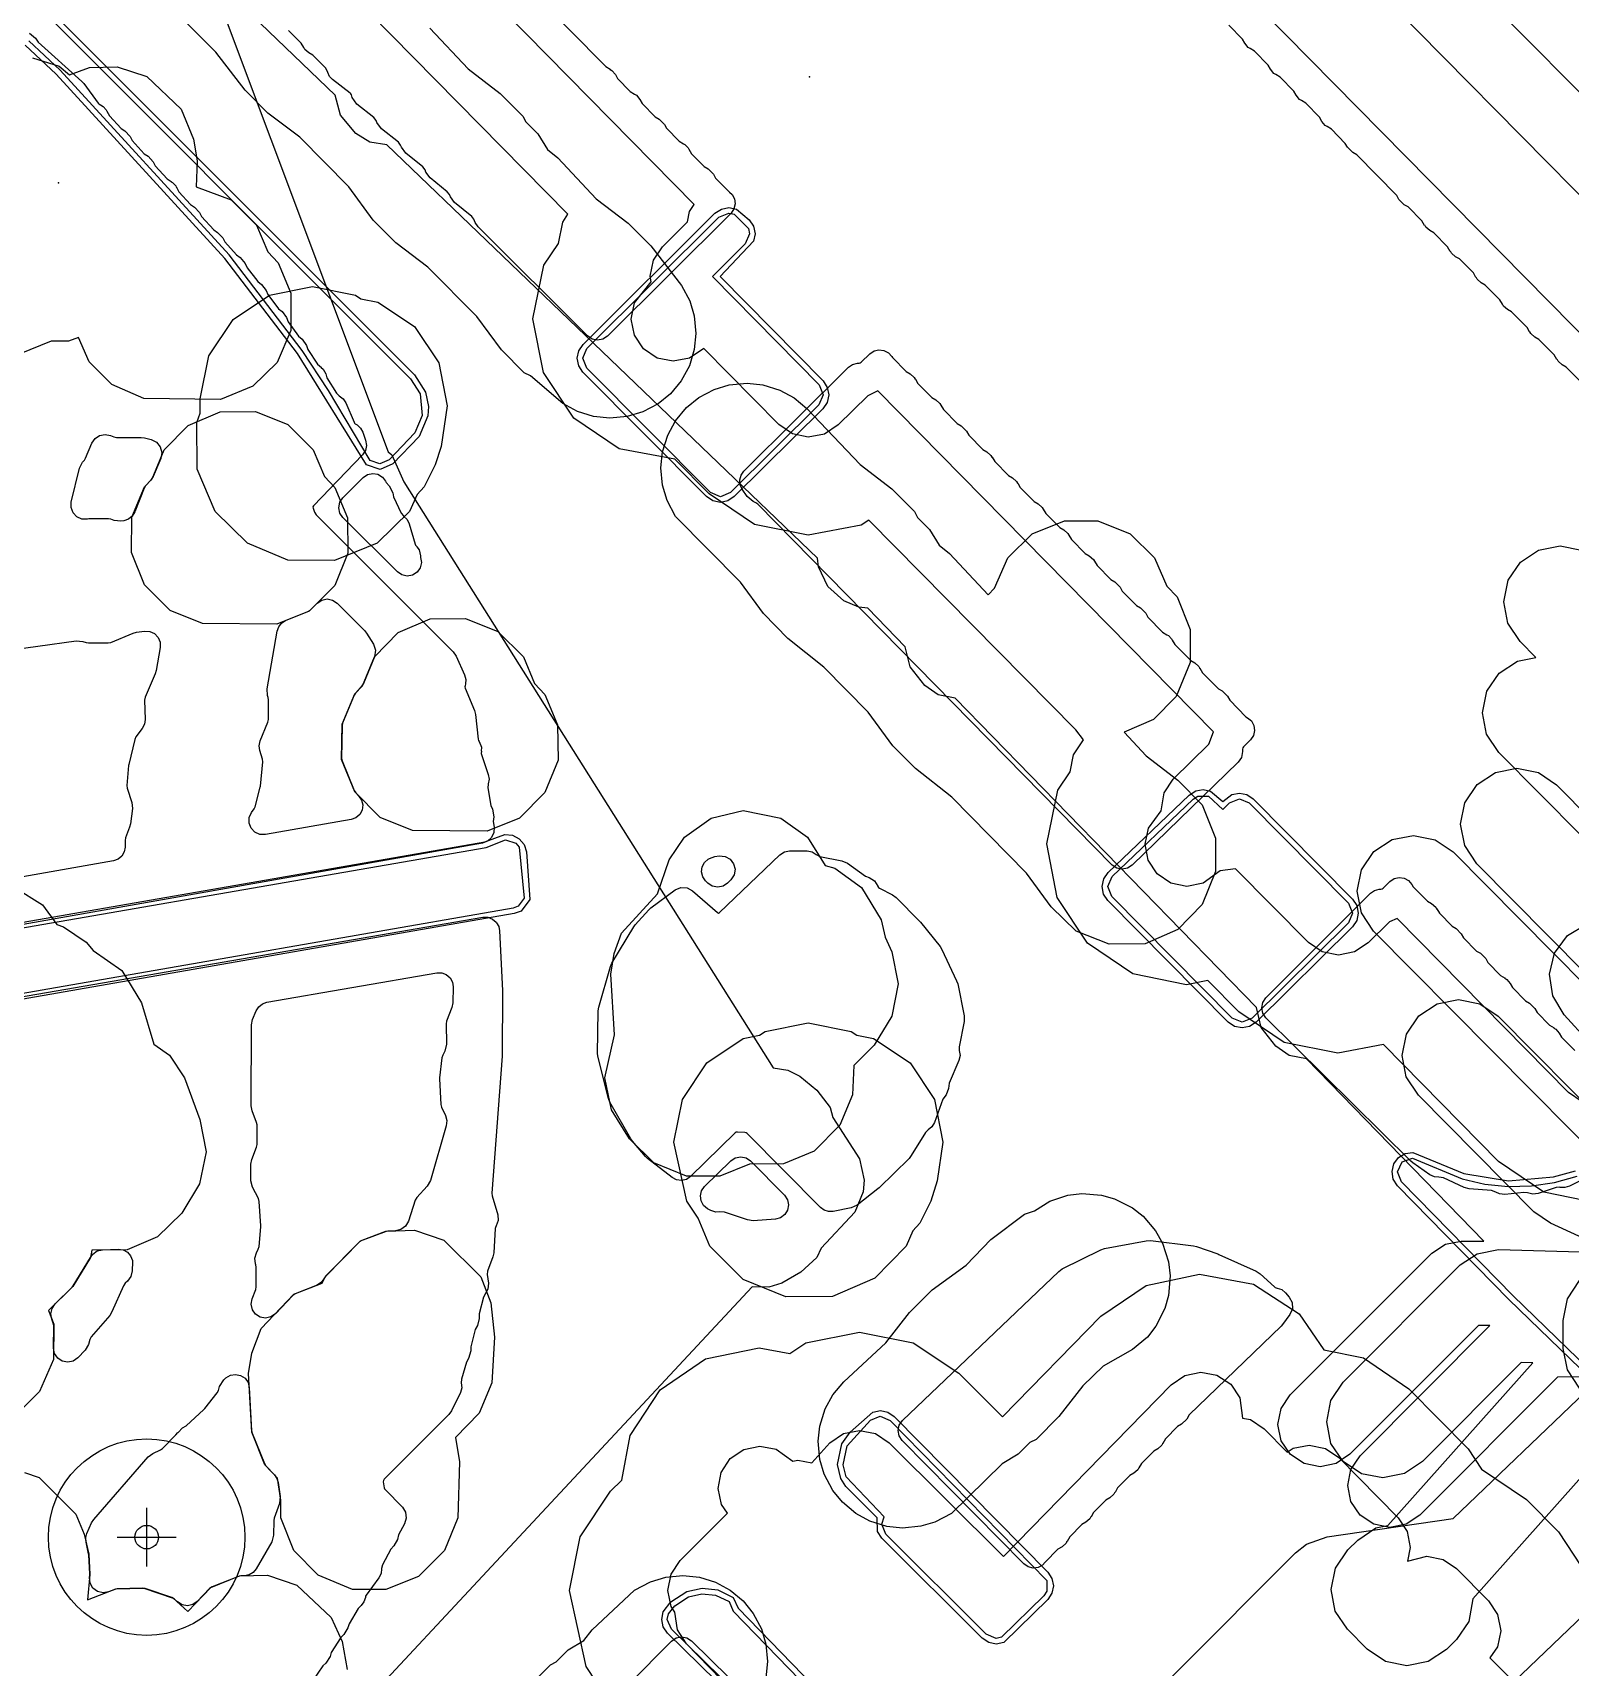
# Model space of a CAD drawing. Header units: metres. Extents: x -2677 to -840, y 169 to 1487.
# Drawn here: x -2317.4 to -2262.6, y 486 to 544.2 of the extents above; entities that cross this region are included whole.
import ezdxf

# ---------------------------------------------------------------- set-up
doc = ezdxf.new("R2010")
doc.units = ezdxf.units.M
for name, color, linetype in [('AI_GREENING_ALLOWED_ZONE', 4, 'Continuous'), ('AI_GREENING_EXCLUSIONS', 1, 'Continuous'), ('AI_GREENING_LAWN', 82, 'Continuous'), ('AI_GREENING_REJECTED', 6, 'Continuous'), ('AI_GREENING_TREES', 3, 'Continuous')]:
    doc.layers.add(name, color=color, linetype=linetype)

# ---------------------------------------------------------------- blocks, each defined once
blk = doc.blocks.new('AI_TREE')
for p, q in [((0, -0.3), (0, 0.3)), ((-0.3, 0), (0.3, 0))]:
    blk.add_line(p, q)
for radius in [1, 0.12]:
    blk.add_circle((0, 0), radius)

msp = doc.modelspace()

# ---------------------------------------------------------------- linework, layer by layer
at = {"layer": 'AI_GREENING_ALLOWED_ZONE'}
for points in [[(-2315.466, 526.913), (-2315.664, 526.916), (-2315.845, 526.995), (-2315.982, 527.139), (-2316.051, 527.324), (-2316.044, 527.522), (-2315.751, 528.731), (-2315.642, 528.941), (-2315.575, 529.018), (-2315.534, 529.086), (-2315.308, 529.624), (-2315.199, 529.786), (-2315.036, 529.894), (-2314.843, 529.931), (-2314.652, 529.891), (-2314.532, 529.84), (-2314.434, 529.82), (-2313.555, 529.823), (-2313.432, 529.807), (-2313.199, 529.749), (-2313.008, 529.654), (-2312.874, 529.487), (-2312.821, 529.281), (-2312.859, 529.071), (-2313.126, 528.434), (-2313.222, 528.285), (-2313.4, 528.095), (-2313.45, 528.016), (-2313.78, 527.169), (-2313.872, 527.019), (-2314.01, 526.911), (-2314.177, 526.856), (-2314.281, 526.841), (-2314.513, 526.863), (-2314.64, 526.907), (-2314.72, 526.921), (-2315.424, 526.921), (-2315.466, 526.913)], [(-2309.129, 515.675), (-2309.324, 515.68), (-2309.502, 515.758), (-2309.637, 515.9), (-2309.707, 516.081), (-2309.703, 516.276), (-2309.624, 516.455), (-2309.532, 516.586), (-2309.495, 516.666), (-2309.314, 517.359), (-2309.307, 517.397), (-2309.223, 518.261), (-2309.233, 518.361), (-2309.33, 518.665), (-2309.354, 518.838), (-2309.316, 519.009), (-2309.038, 519.681), (-2309.019, 519.775), (-2309.019, 520.478), (-2309.031, 520.555), (-2309.053, 520.623), (-2309.07, 520.863), (-2308.712, 522.919), (-2308.655, 523.077), (-2308.55, 523.208), (-2308.407, 523.296), (-2307.611, 523.619), (-2307.529, 523.673), (-2307.281, 523.92), (-2307.119, 524.029), (-2306.928, 524.067), (-2306.736, 524.029), (-2306.574, 523.92), (-2305.595, 522.939), (-2305.525, 522.852), (-2305.281, 522.463), (-2305.205, 522.238), (-2305.242, 522.003), (-2305.639, 521.058), (-2305.735, 520.91), (-2305.915, 520.717), (-2305.963, 520.643), (-2306.38, 519.646), (-2306.399, 519.553), (-2306.412, 518.393), (-2306.394, 518.298), (-2305.964, 517.237), (-2305.91, 517.155), (-2305.807, 517.052), (-2305.705, 516.903), (-2305.662, 516.727), (-2305.684, 516.548), (-2305.769, 516.388), (-2305.906, 516.269), (-2306.075, 516.206), (-2309.129, 515.675)], [(-2308.774, 498.599), (-2308.934, 498.486), (-2309.125, 498.444), (-2309.317, 498.477), (-2309.482, 498.582), (-2309.594, 498.743), (-2309.636, 498.934), (-2309.602, 499.126), (-2309.469, 499.464), (-2309.452, 499.554), (-2309.452, 500.258), (-2309.466, 500.338), (-2309.478, 500.374), (-2309.504, 500.573), (-2309.448, 500.767), (-2309.381, 500.896), (-2309.354, 500.989), (-2309.292, 501.697), (-2309.292, 501.736), (-2309.352, 502.602), (-2309.379, 502.699), (-2309.589, 503.105), (-2309.645, 503.337), (-2309.642, 503.924), (-2309.609, 504.099), (-2309.442, 504.537), (-2309.426, 504.625), (-2309.426, 505.326), (-2309.442, 505.414), (-2309.599, 505.827), (-2309.632, 506.005), (-2309.624, 508.894), (-2309.586, 509.085), (-2309.456, 509.396), (-2309.367, 509.537), (-2309.237, 509.641), (-2309.08, 509.696), (-2303.023, 510.75), (-2302.847, 510.75), (-2302.683, 510.688), (-2302.55, 510.573), (-2302.464, 510.419), (-2302.438, 510.245), (-2302.452, 509.681), (-2302.485, 509.515), (-2302.675, 509.02), (-2302.692, 508.924), (-2302.672, 508.208), (-2302.734, 507.953), (-2302.813, 507.81), (-2302.842, 507.718), (-2302.921, 507.01), (-2302.923, 506.972), (-2302.884, 506.055), (-2302.859, 505.957), (-2302.713, 505.657), (-2302.665, 505.481), (-2302.683, 505.299), (-2303.248, 503.345), (-2303.365, 503.141), (-2303.738, 502.745), (-2303.794, 502.651), (-2304.035, 501.9), (-2304.135, 501.722), (-2304.299, 501.599), (-2304.497, 501.552), (-2304.768, 501.545), (-2304.849, 501.529), (-2305.69, 501.213), (-2305.779, 501.155), (-2306.971, 499.945), (-2307.019, 499.876), (-2307.02, 499.874), (-2307.13, 499.721), (-2307.289, 499.62), (-2308.064, 499.313), (-2308.152, 499.253), (-2308.774, 498.599)], [(-2315.814, 497.024), (-2315.977, 496.911), (-2316.17, 496.869), (-2316.364, 496.906), (-2316.529, 497.016), (-2316.639, 497.18), (-2316.676, 497.375), (-2316.667, 498.175), (-2316.684, 498.267), (-2316.738, 498.408), (-2316.772, 498.598), (-2316.731, 498.787), (-2316.621, 498.946), (-2316.012, 499.543), (-2315.973, 499.591), (-2315.36, 500.6), (-2315.358, 500.599), (-2315.28, 500.722), (-2315.123, 500.834), (-2314.936, 500.878), (-2314.376, 500.899), (-2314.201, 500.875), (-2314.046, 500.791), (-2313.93, 500.659), (-2313.866, 500.495), (-2313.863, 500.319), (-2313.873, 500.258), (-2313.873, 500.131), (-2313.917, 499.926), (-2314.041, 499.757), (-2314.125, 499.683), (-2314.187, 499.597), (-2314.596, 498.662), (-2314.676, 498.536), (-2315.332, 497.774), (-2315.382, 497.681), (-2315.433, 497.506), (-2315.551, 497.299), (-2315.814, 497.024)], [(-2312.241, 494.367), (-2312.088, 494.528), (-2311.957, 494.606), (-2311.317, 495.191), (-2311.29, 495.22), (-2310.846, 495.776), (-2310.802, 495.862), (-2310.76, 496.008), (-2310.611, 496.244), (-2310.535, 496.312), (-2310.375, 496.407), (-2310.192, 496.438), (-2310.011, 496.4), (-2309.855, 496.298), (-2309.748, 496.146), (-2309.704, 495.966), (-2309.618, 494.42), (-2309.601, 494.341), (-2309.164, 493.258), (-2309.113, 493.18), (-2308.806, 492.858), (-2308.719, 492.732), (-2308.674, 492.587), (-2308.598, 492.081), (-2308.624, 491.833), (-2308.817, 491.312), (-2308.832, 491.229), (-2308.839, 490.712), (-2308.905, 490.471), (-2309.452, 489.512), (-2309.561, 489.381), (-2309.706, 489.293), (-2309.873, 489.26), (-2310.004, 489.256), (-2310.089, 489.239), (-2311.027, 488.868), (-2311.115, 488.808), (-2311.554, 488.346), (-2311.713, 488.234), (-2311.903, 488.191), (-2312.095, 488.224), (-2312.26, 488.327), (-2312.37, 488.431), (-2312.461, 488.486), (-2313.418, 488.807), (-2313.503, 488.82), (-2314.41, 488.795), (-2314.494, 488.778), (-2314.715, 488.692), (-2314.913, 488.658), (-2315.109, 488.705), (-2315.271, 488.825), (-2315.372, 489), (-2315.395, 489.2), (-2315.387, 489.293), (-2315.387, 489.328), (-2315.424, 490.007), (-2315.429, 490.046), (-2315.519, 490.462), (-2315.528, 490.62), (-2315.487, 490.772), (-2315.321, 491.145), (-2315.241, 491.269), (-2313.303, 493.497), (-2313.138, 493.622), (-2312.868, 493.748), (-2312.797, 493.797), (-2312.315, 494.28), (-2312.248, 494.372), (-2312.241, 494.367)]]:
    msp.add_lwpolyline(points, close=True, dxfattribs=at)
msp.add_lwpolyline([(-2318.611, 522.194), (-2315.869, 522.579), (-2315.637, 522.557), (-2315.51, 522.513), (-2315.429, 522.5), (-2314.728, 522.5), (-2314.633, 522.519), (-2313.844, 522.847), (-2313.722, 522.881), (-2313.435, 522.921), (-2313.248, 522.912), (-2313.078, 522.834), (-2312.948, 522.7), (-2312.876, 522.527), (-2312.873, 522.34), (-2313.017, 521.514), (-2313.052, 521.398), (-2313.417, 520.57), (-2313.438, 520.461), (-2313.413, 519.773), (-2313.436, 519.605), (-2313.514, 519.453), (-2313.739, 519.155), (-2313.782, 519.064), (-2313.998, 518.172), (-2314.004, 518.134), (-2314.063, 517.425), (-2314.052, 517.329), (-2313.888, 516.816), (-2313.868, 516.601), (-2313.938, 516.05), (-2313.966, 515.938), (-2314.111, 515.551), (-2314.127, 515.464), (-2314.127, 515.226), (-2314.157, 515.055), (-2314.244, 514.904), (-2314.377, 514.793), (-2314.541, 514.734), (-2318.178, 514.101)], dxfattribs=at)
at = {"layer": 'AI_GREENING_EXCLUSIONS'}
for points in [[(-2317.33, 562.841), (-2304.751, 529.313), (-2304.622, 529.202), (-2304.196, 528.246), (-2291.04, 507.361), (-2290.52, 507.279), (-2290.085, 507.062), (-2289.488, 506.565), (-2289.01, 505.948), (-2288.915, 505.596), (-2287.961, 504.119), (-2287.795, 503.357), (-2287.832, 502.938), (-2288.128, 502.216), (-2289.323, 500.93), (-2289.478, 500.601), (-2290.055, 500.076), (-2290.732, 499.688), (-2291.196, 499.55), (-2291.784, 499.562), (-2315.076, 474.572)], [(-2317.33, 562.841), (-2304.751, 529.313), (-2304.622, 529.202), (-2304.196, 528.246), (-2291.04, 507.361), (-2290.52, 507.279), (-2290.085, 507.062), (-2289.488, 506.565), (-2289.01, 505.948), (-2288.915, 505.596), (-2287.961, 504.119), (-2287.795, 503.357), (-2287.832, 502.938), (-2288.128, 502.216), (-2289.323, 500.93), (-2289.478, 500.601), (-2290.055, 500.076), (-2290.732, 499.688), (-2291.196, 499.55), (-2291.784, 499.562), (-2315.076, 474.572)], [(-2262.087, 496.351), (-2263.095, 496.344), (-2268.005, 491.422), (-2268.492, 491.096), (-2269.065, 490.981), (-2269.64, 491.095), (-2270.127, 491.419), (-2270.452, 491.905), (-2270.567, 492.479), (-2270.454, 493.053), (-2270.129, 493.541), (-2265.5, 498.182), (-2265.906, 498.185), (-2270.491, 493.589), (-2270.977, 493.263), (-2271.551, 493.148), (-2272.125, 493.261), (-2272.612, 493.586), (-2272.938, 494.072), (-2273.053, 494.646), (-2272.939, 495.22), (-2272.615, 495.707), (-2267.576, 500.759), (-2267.087, 501.08), (-2266.525, 501.19), (-2265.719, 501.184), (-2272.042, 507.682), (-2272.649, 507.798), (-2273.131, 508.129), (-2273.654, 508.795), (-2273.821, 509.51), (-2284.551, 520.536), (-2285.157, 520.651), (-2285.64, 520.983), (-2286.163, 521.649), (-2286.33, 522.364), (-2287.667, 523.738), (-2287.982, 523.777), (-2288.524, 524.003), (-2289.088, 524.516), (-2289.422, 525.216), (-2289.461, 525.52), (-2304.8, 540.248), (-2305.41, 540.343), (-2305.903, 540.658), (-2306.449, 541.306), (-2306.64, 542.015), (-2321.171, 555.967)], [(-2262.216, 506.153), (-2262.7, 506.482), (-2268.803, 512.682), (-2269.077, 512.566), (-2269.839, 511.812), (-2270.327, 511.489), (-2270.901, 511.378), (-2271.475, 511.495), (-2271.96, 511.822), (-2274.566, 514.454), (-2275.109, 514.38), (-2275.721, 513.935), (-2276.295, 513.824), (-2276.869, 513.941), (-2277.354, 514.268), (-2277.677, 514.757), (-2277.788, 515.331), (-2277.671, 515.905), (-2277.215, 516.517), (-2277.111, 517.156), (-2276.783, 517.641), (-2275.512, 518.899), (-2275.35, 519.333), (-2287.31, 531.483), (-2287.669, 531.311), (-2288.722, 530.267), (-2289.211, 529.945), (-2289.786, 529.836), (-2290.353, 529.952), (-2290.839, 530.28), (-2293.514, 532.998), (-2294.025, 532.65), (-2294.6, 532.537), (-2295.173, 532.653), (-2295.659, 532.979), (-2295.983, 533.467), (-2296.096, 534.041), (-2295.98, 534.615), (-2295.388, 535.366), (-2295.426, 535.568), (-2295.307, 536.141), (-2294.982, 536.621), (-2294.093, 537.503), (-2294.016, 537.879), (-2293.85, 538.126), (-2305.803, 550.27)], [(-2318.645, 546.619), (-2303.957, 531.915), (-2303.616, 531.382), (-2303.541, 530.608), (-2303.801, 529.982), (-2304.724, 529.03), (-2305.054, 528.884), (-2305.397, 528.999), (-2306.882, 531.5), (-2307.824, 532.923), (-2310.417, 536.332), (-2316.446, 542.909), (-2317.556, 543.958)], [(-2318.503, 546.76), (-2303.816, 532.056), (-2303.425, 531.44), (-2303.322, 530.922), (-2303.342, 530.589), (-2303.646, 529.855), (-2304.583, 528.888), (-2305.045, 528.684), (-2305.524, 528.845), (-2307.988, 532.809), (-2310.57, 536.202), (-2316.588, 542.768), (-2317.686, 543.805)], [(-2269.918, 546.194), (-2261.621, 537.772)], [(-2303.274, 544.408), (-2301.91, 542.953), (-2300.768, 542.084), (-2299.958, 541.274), (-2299.85, 541.065), (-2299.425, 540.64), (-2299.082, 540.085), (-2298.709, 539.782), (-2297.345, 538.326), (-2296.203, 537.458), (-2295.392, 536.647), (-2294.303, 535.24), (-2294.011, 534.688), (-2293.85, 534.157), (-2293.788, 533.529), (-2293.847, 532.954), (-2294.025, 532.37), (-2294.312, 531.842), (-2294.693, 531.383), (-2295.135, 531.023), (-2295.684, 530.732), (-2296.234, 530.567), (-2296.852, 530.508), (-2297.437, 530.57), (-2298.009, 530.748), (-2298.533, 531.032), (-2299.685, 532.014), (-2299.91, 532.129), (-2300.721, 532.94), (-2301.597, 534.129), (-2303.34, 535.894), (-2304.476, 536.756), (-2305.286, 537.566), (-2306.162, 538.756), (-2307.906, 540.521), (-2309.041, 541.383), (-2309.851, 542.193), (-2310.891, 543.546), (-2313.039, 545.723)], [(-2261.67, 502.534), (-2263.581, 502.93), (-2265.194, 504.027), (-2269.294, 508.193), (-2270.919, 507.878), (-2272.83, 508.268), (-2274.447, 509.36), (-2275.548, 510.472), (-2276.313, 510.324), (-2278.224, 510.714), (-2279.841, 511.806), (-2280.917, 513.433), (-2281.288, 515.348), (-2280.898, 517.26), (-2280.461, 517.907), (-2280.338, 518.511), (-2279.978, 519.045), (-2280.259, 519.401), (-2287.628, 526.875), (-2287.898, 526.701), (-2289.795, 526.336), (-2291.706, 526.725), (-2293.324, 527.815), (-2294.54, 529.051), (-2296.521, 529.423), (-2298.14, 530.511), (-2299.22, 532.136), (-2299.596, 534.05), (-2299.21, 535.963), (-2298.69, 536.737), (-2298.537, 537.489), (-2298.352, 537.782), (-2306.203, 545.757)], [(-2273.622, 545.019), (-2261.704, 532.944)], [(-2317.43, 543.349), (-2316.481, 543.048), (-2316.108, 542.739), (-2315.4, 543.005), (-2314.406, 543.032), (-2313.356, 542.68), (-2312.132, 541.521), (-2311.686, 540.446), (-2311.564, 539.676), (-2311.592, 538.759), (-2310.347, 538.292), (-2309.441, 537.386), (-2309.044, 536.436), (-2308.674, 536.048), (-2308.221, 534.964), (-2308.221, 533.637), (-2308.713, 532.496), (-2309.58, 531.647), (-2310.734, 531.18), (-2313.459, 531.216), (-2314.6, 531.708), (-2315.41, 532.518), (-2315.788, 533.386), (-2316.145, 533.255), (-2316.757, 533.255), (-2317.902, 532.794)], [(-2259.344, 512.702), (-2265.188, 518.596), (-2265.619, 519.247), (-2265.768, 520.013), (-2265.612, 520.778), (-2265.176, 521.425), (-2264.525, 521.855), (-2263.868, 521.983), (-2264.43, 522.55), (-2264.861, 523.201), (-2265.01, 523.967), (-2264.855, 524.732), (-2264.418, 525.379), (-2263.768, 525.81), (-2263.002, 525.958), (-2262.237, 525.803)], [(-2260.858, 509.472), (-2265.97, 514.628), (-2266.401, 515.278), (-2266.55, 516.044), (-2266.394, 516.809), (-2265.958, 517.456), (-2265.307, 517.887), (-2264.541, 518.036), (-2263.777, 517.88), (-2263.13, 517.444), (-2258.152, 512.424)], [(-2323.619, 511.334), (-2301.263, 515.216), (-2300.58, 515.48), (-2300.212, 515.37), (-2300.088, 515.219), (-2299.904, 513.408), (-2300.125, 513.117), (-2300.3, 513.052), (-2322.682, 509.156)], [(-2323.502, 511.555), (-2301.308, 515.411), (-2300.601, 515.679), (-2300.328, 515.654), (-2300.086, 515.525), (-2299.912, 515.314), (-2299.832, 515.052), (-2299.712, 513.354), (-2300.021, 512.946), (-2300.265, 512.855), (-2322.406, 509.001)], [(-2261.214, 503.725), (-2269.652, 512.236), (-2270.083, 512.887), (-2270.231, 513.653), (-2270.076, 514.417), (-2269.64, 515.064), (-2268.989, 515.495), (-2268.223, 515.644), (-2267.458, 515.488), (-2266.811, 515.052), (-2258.529, 506.699)], [(-2318.06, 513.783), (-2317.065, 513.166), (-2316.563, 512.466), (-2316.318, 512.379), (-2315.51, 511.84), (-2315.268, 511.536), (-2314.243, 510.833), (-2313.545, 509.675), (-2313.102, 508.208), (-2312.544, 507.808), (-2312.005, 507), (-2311.469, 505.518), (-2311.242, 504.37), (-2311.472, 503.222), (-2312.102, 502.186), (-2312.975, 501.333), (-2314.059, 500.88), (-2315.307, 500.864), (-2315.36, 500.6), (-2315.989, 499.564), (-2316.857, 498.715), (-2316.666, 498.223), (-2316.68, 496.965), (-2317.172, 495.825), (-2317.983, 495.014)], [(-2261.991, 508.304), (-2262.861, 509.255), (-2263.265, 509.922), (-2263.383, 510.693), (-2263.197, 511.451), (-2262.735, 512.08), (-2262.067, 512.484)], [(-2260.586, 494.639), (-2266.107, 488.434), (-2266.256, 487.632), (-2266.692, 486.985), (-2267.047, 486.633), (-2267.697, 486.202), (-2268.463, 486.053), (-2269.228, 486.209), (-2269.875, 486.645), (-2270.579, 487.355), (-2271.01, 488.005), (-2271.159, 488.771), (-2271.159, 488.771), (-2271.003, 489.536), (-2270.567, 490.183), (-2270.212, 490.535), (-2269.562, 490.966), (-2269.134, 491.049), (-2263.973, 496.849), (-2264.385, 496.861), (-2267.902, 493.336), (-2268.55, 492.901), (-2269.315, 492.748), (-2270.081, 492.899), (-2270.73, 493.332), (-2271.165, 493.98), (-2271.318, 494.746), (-2271.167, 495.511), (-2270.734, 496.16), (-2266.561, 500.343), (-2265.957, 500.733), (-2265.192, 500.887), (-2261.035, 500.763), (-2263.348, 501.823), (-2263.934, 502.233), (-2268.05, 506.384), (-2268.481, 507.035), (-2268.629, 507.801), (-2268.474, 508.565), (-2268.038, 509.212), (-2267.387, 509.643), (-2266.621, 509.792), (-2265.856, 509.637), (-2265.209, 509.2), (-2261.35, 505.307)], [(-2258.646, 493.12), (-2264.823, 499.102), (-2268.792, 503.155), (-2268.944, 503.39), (-2268.991, 503.666), (-2268.927, 503.938), (-2268.761, 504.164), (-2268.521, 504.306), (-2268.243, 504.343), (-2266.435, 503.597), (-2264.845, 503.338), (-2263.24, 503.475), (-2262.456, 503.693)], [(-2258.507, 493.264), (-2264.68, 499.242), (-2268.649, 503.295), (-2268.792, 503.66), (-2268.627, 504.015), (-2268.257, 504.143), (-2266.491, 503.404), (-2265.678, 503.22), (-2264.852, 503.138), (-2264.023, 503.157), (-2263.199, 503.279), (-2262.39, 503.504)], [(-2296.617, 484.387), (-2297.695, 486.034), (-2298.291, 488.738), (-2297.912, 490.652), (-2296.829, 492.276), (-2296.435, 492.671), (-2296.132, 494.258), (-2295.062, 495.89), (-2293.449, 496.987), (-2291.539, 497.383), (-2290.448, 497.176), (-2289.878, 497.558), (-2287.965, 497.941), (-2286.051, 497.562), (-2284.428, 496.481), (-2282.864, 494.921), (-2279.363, 498.506), (-2277.754, 499.609), (-2275.845, 500.013), (-2273.928, 499.655), (-2272.293, 498.59), (-2271.417, 497.313), (-2270.004, 497.023), (-2268.389, 495.928), (-2266.279, 493.79), (-2265.802, 493.065), (-2264.196, 491.977), (-2263.06, 490.825), (-2261.987, 489.196)], [(-2249.679, 499.813), (-2265.757, 484.422)], [(-2262.308, 495.949), (-2262.742, 496.598), (-2262.894, 497.363), (-2262.894, 498.363), (-2262.742, 499.128), (-2262.308, 499.777)], [(-2290.017, 482.61), (-2294.123, 486.842), (-2294.446, 487.336), (-2294.543, 487.967), (-2294.677, 488.167), (-2294.791, 488.741), (-2294.678, 489.315), (-2294.353, 489.802), (-2292.668, 491.489), (-2292.878, 491.798), (-2292.997, 492.371), (-2292.888, 492.946), (-2292.567, 493.435), (-2292.083, 493.765), (-2291.51, 493.884), (-2290.935, 493.774), (-2290.337, 493.346), (-2290.158, 493.382), (-2289.665, 493.285), (-2289.021, 494), (-2288.535, 494.326), (-2287.961, 494.441), (-2287.387, 494.327), (-2286.9, 494.003), (-2282.831, 489.944), (-2276.859, 496.061), (-2276.376, 496.392), (-2275.804, 496.513), (-2275.228, 496.406), (-2274.738, 496.086), (-2274.407, 495.603), (-2274.314, 494.881), (-2274.036, 494.825), (-2273.549, 494.495), (-2272.728, 493.664), (-2272.513, 493.806), (-2271.938, 493.916), (-2271.365, 493.798), (-2270.881, 493.47), (-2268.77, 491.331), (-2268.448, 490.842), (-2268.338, 490.268), (-2268.439, 489.776), (-2267.745, 489.965), (-2267.172, 489.847), (-2266.688, 489.518), (-2265.551, 488.367), (-2265.23, 487.878), (-2265.119, 487.303), (-2265.237, 486.73), (-2265.501, 486.341), (-2264.614, 485.441)], [(-2280.889, 481.595), (-2272.425, 490.08), (-2272.032, 490.386), (-2271.297, 490.646), (-2266.811, 491.298), (-2262.1, 495.81)], [(-2317.711, 492.945), (-2317.19, 492.761), (-2315.88, 491.456), (-2315.58, 490.746), (-2315.425, 490.027), (-2315.386, 489.31), (-2315.463, 488.399), (-2314.454, 488.794), (-2313.46, 488.821), (-2312.41, 488.469), (-2311.898, 487.984), (-2311.078, 488.848), (-2310.048, 489.255), (-2309.054, 489.282), (-2308.004, 488.93), (-2306.78, 487.771), (-2306.394, 486.915), (-2306.212, 485.926)], [(-2299.786, 485.273), (-2298.976, 486.084), (-2298.767, 486.192), (-2298.342, 486.617), (-2297.786, 486.96), (-2297.483, 487.333), (-2295.98, 488.744), (-2295.414, 489.046), (-2294.868, 489.209), (-2294.255, 489.268), (-2293.665, 489.206), (-2293.096, 489.03), (-2292.569, 488.744), (-2292.109, 488.363), (-2291.75, 487.921), (-2291.458, 487.371), (-2291.294, 486.822), (-2291.235, 486.203), (-2291.297, 485.619)]]:
    msp.add_lwpolyline(points, dxfattribs=at)
for points in [[(-2292.422, 527.714), (-2292.65, 527.563), (-2292.918, 527.511), (-2293.185, 527.565), (-2293.412, 527.717), (-2297.815, 532.15), (-2297.966, 532.378), (-2298.019, 532.646), (-2297.964, 532.914), (-2297.812, 533.14), (-2293.111, 537.81), (-2292.884, 537.961), (-2292.616, 538.013), (-2292.349, 537.96), (-2291.89, 537.575), (-2291.738, 537.348), (-2291.685, 537.08), (-2291.738, 536.812), (-2292.922, 535.553), (-2289.261, 531.836), (-2289.112, 531.608), (-2289.06, 531.341), (-2289.115, 531.074), (-2289.267, 530.848), (-2292.422, 527.714)], [(-2293.27, 527.858), (-2297.673, 532.291), (-2297.819, 532.645), (-2297.671, 532.998), (-2292.97, 537.668), (-2292.617, 537.813), (-2292.426, 537.775), (-2291.923, 537.272), (-2291.885, 537.08), (-2292.031, 536.727), (-2293.204, 535.554), (-2289.404, 531.695), (-2289.26, 531.342), (-2289.408, 530.99), (-2292.563, 527.856), (-2292.917, 527.711), (-2293.27, 527.858)], [(-2305.12, 534.642), (-2303.822, 533.775), (-2302.955, 532.478), (-2302.651, 530.947), (-2302.872, 529.506), (-2303.084, 528.851), (-2303.476, 528.061), (-2303.725, 527.794), (-2303.998, 527.181), (-2305.142, 526.058), (-2306.664, 525.438), (-2308.325, 525.454), (-2309.77, 526.058), (-2310.914, 527.181), (-2311.561, 528.689), (-2311.576, 530.35), (-2311.453, 530.687), (-2311.453, 531.2), (-2311.148, 532.731), (-2310.281, 534.028), (-2308.983, 534.895), (-2307.453, 535.2), (-2305.922, 534.895), (-2305.723, 534.762), (-2305.12, 534.642)], [(-2294.127, 530.886), (-2293.688, 531.242), (-2293.135, 531.536), (-2292.605, 531.695), (-2291.968, 531.757), (-2291.402, 531.698), (-2290.802, 531.513), (-2290.291, 531.233), (-2289.834, 530.854), (-2287.943, 528.857), (-2286.813, 527.993), (-2286.003, 527.183), (-2285.893, 526.97), (-2285.471, 526.548), (-2285.127, 525.989), (-2284.753, 525.682), (-2283.382, 524.217), (-2283.148, 524.451), (-2282.68, 525.534), (-2281.813, 526.383), (-2280.659, 526.85), (-2279.472, 526.85), (-2278.319, 526.383), (-2277.451, 525.534), (-2277.015, 524.527), (-2276.645, 524.138), (-2276.178, 522.985), (-2276.178, 521.798), (-2276.684, 520.587), (-2277.494, 519.777), (-2278.534, 519.327), (-2277.748, 518.481), (-2276.619, 517.617), (-2275.755, 516.727), (-2275.282, 515.546), (-2275.282, 514.359), (-2275.755, 513.178), (-2276.619, 512.288), (-2277.782, 511.782), (-2279.066, 511.762), (-2280.247, 512.235), (-2281.137, 513.099), (-2282.012, 514.293), (-2284.673, 517.001), (-2285.966, 518.028), (-2286.776, 518.839), (-2287.652, 520.033), (-2289.228, 521.638), (-2290.521, 522.665), (-2291.385, 523.555), (-2292.207, 524.67), (-2294.512, 527.012), (-2294.814, 527.58), (-2294.977, 528.124), (-2295.035, 528.74), (-2294.977, 529.311), (-2294.794, 529.905), (-2294.52, 530.41), (-2294.127, 530.886)], [(-2308.331, 530.282), (-2307.425, 529.376), (-2307.028, 528.426), (-2306.658, 528.038), (-2306.205, 526.955), (-2306.191, 525.697), (-2306.658, 524.544), (-2307.564, 523.638), (-2308.718, 523.17), (-2311.373, 523.192), (-2312.527, 523.66), (-2313.433, 524.566), (-2313.9, 525.719), (-2313.886, 526.977), (-2313.433, 528.06), (-2313.161, 528.351), (-2312.732, 529.376), (-2311.883, 530.244), (-2310.742, 530.735), (-2309.485, 530.75), (-2308.331, 530.282)], [(-2301.997, 523.374), (-2300.844, 522.907), (-2299.938, 522), (-2299.541, 521.051), (-2299.171, 520.662), (-2298.718, 519.579), (-2298.703, 518.322), (-2299.171, 517.168), (-2300.077, 516.262), (-2301.23, 515.795), (-2303.886, 515.817), (-2305.039, 516.284), (-2305.945, 517.19), (-2306.413, 518.344), (-2306.399, 519.601), (-2305.945, 520.684), (-2305.673, 520.975), (-2305.244, 522), (-2304.396, 522.868), (-2303.255, 523.36), (-2301.997, 523.374)], [(-2270.249, 512.607), (-2270.402, 512.38), (-2273.834, 508.985), (-2274.062, 508.835), (-2274.33, 508.783), (-2274.597, 508.838), (-2274.823, 508.991), (-2279.112, 513.32), (-2279.264, 513.55), (-2279.315, 513.822), (-2279.257, 514.092), (-2279.099, 514.318), (-2276.212, 517.081), (-2275.984, 517.226), (-2275.719, 517.275), (-2275.454, 517.219), (-2275.019, 516.854), (-2274.697, 517.099), (-2274.429, 517.151), (-2274.161, 517.096), (-2273.935, 516.943), (-2270.397, 513.37), (-2270.246, 513.143), (-2270.194, 512.874), (-2270.249, 512.607)], [(-2274.681, 509.131), (-2278.97, 513.461), (-2279.115, 513.819), (-2278.961, 514.174), (-2276.074, 516.936), (-2275.911, 517.04), (-2275.532, 517.035), (-2275.021, 516.571), (-2274.784, 516.806), (-2274.43, 516.951), (-2274.077, 516.802), (-2270.539, 513.23), (-2270.394, 512.875), (-2270.542, 512.522), (-2273.974, 509.128), (-2274.329, 508.983), (-2274.681, 509.131)], [(-2290.768, 516.258), (-2289.817, 515.576), (-2289.19, 514.576), (-2288.839, 514.471), (-2287.888, 513.789), (-2287.19, 512.631), (-2287.044, 512.011), (-2286.813, 511.499), (-2286.586, 510.351), (-2286.816, 509.203), (-2287.445, 508.168), (-2288.168, 507.445), (-2288.207, 506.401), (-2288.66, 505.318), (-2289.582, 504.396), (-2290.666, 503.942), (-2291.887, 503.926), (-2292.936, 503.504), (-2294.123, 503.504), (-2295.285, 503.973), (-2296.159, 504.826), (-2296.8, 505.861), (-2297.03, 507.009), (-2296.693, 508.533), (-2296.825, 510.704), (-2296.708, 511.431), (-2296.447, 512.155), (-2295.158, 513.557), (-2294.74, 514.768), (-2294.201, 515.576), (-2293.25, 516.258), (-2292.11, 516.525), (-2290.768, 516.258)], [(-2288.26, 508.656), (-2288.061, 508.523), (-2287.458, 508.403), (-2286.16, 507.536), (-2285.293, 506.238), (-2284.988, 504.707), (-2285.196, 503.337), (-2285.422, 502.611), (-2285.814, 501.822), (-2286.066, 501.551), (-2286.294, 501.007), (-2287.417, 499.863), (-2288.925, 499.216), (-2290.586, 499.2), (-2292.108, 499.82), (-2293.295, 501.007), (-2293.714, 502.009), (-2294.117, 502.611), (-2294.578, 504.707), (-2294.274, 506.238), (-2293.407, 507.536), (-2292.109, 508.403), (-2291.526, 508.519), (-2291.321, 508.656), (-2289.79, 508.96), (-2288.26, 508.656)], [(-2289.181, 495.208), (-2288.907, 495.707), (-2288.515, 496.171), (-2287.025, 497.556), (-2286.184, 498.64), (-2285.373, 499.451), (-2284.164, 500.325), (-2283.289, 501.239), (-2282.086, 502.142), (-2281.731, 502.263), (-2281.178, 502.611), (-2280.538, 502.822), (-2280.039, 502.881), (-2279.335, 502.825), (-2278.872, 502.694), (-2278.236, 502.368), (-2277.86, 502.07), (-2277.413, 501.55), (-2277.165, 501.109), (-2276.951, 500.453), (-2276.891, 499.95), (-2276.948, 499.25), (-2277.081, 498.782), (-2277.405, 498.151), (-2277.707, 497.769), (-2278.236, 497.32), (-2279.286, 496.728), (-2280.007, 496.024), (-2280.855, 494.933), (-2281.666, 494.122), (-2281.892, 494.007), (-2282.305, 493.594), (-2282.876, 493.247), (-2284.686, 491.486), (-2285.276, 491.175), (-2285.782, 491.024), (-2286.436, 490.962), (-2286.985, 491.021), (-2287.593, 491.21), (-2288.096, 491.486), (-2288.574, 491.886), (-2288.907, 492.296), (-2289.217, 492.883), (-2289.372, 493.408), (-2289.43, 494.053), (-2289.372, 494.595), (-2289.181, 495.208)], [(-2307.001, 499.915), (-2305.741, 501.194), (-2304.81, 501.544), (-2303.816, 501.571), (-2302.766, 501.218), (-2301.456, 499.913), (-2301.096, 498.985), (-2300.962, 497.768), (-2301.056, 496.141), (-2301.509, 495.058), (-2302.361, 494.185), (-2302.212, 493.317), (-2302.278, 491.325), (-2302.748, 490.16), (-2303.67, 489.238), (-2304.835, 488.768), (-2306.022, 488.768), (-2307.254, 489.283), (-2308.11, 490.16), (-2308.579, 491.325), (-2308.579, 491.954), (-2308.697, 492.743), (-2309.146, 493.214), (-2309.616, 494.379), (-2309.731, 496.469), (-2309.615, 497.196), (-2309.276, 498.071), (-2308.115, 499.293), (-2307.104, 499.693), (-2307.001, 499.915)], [(-2281.106, 488.637), (-2281.254, 488.412), (-2282.82, 486.885), (-2283.09, 486.829), (-2283.36, 486.881), (-2283.589, 487.034), (-2287.167, 490.607), (-2287.318, 490.834), (-2287.328, 491.323), (-2288.453, 492.445), (-2288.626, 492.729), (-2288.741, 493.223), (-2288.593, 493.966), (-2288.297, 494.378), (-2287.486, 495.096), (-2287.219, 495.145), (-2286.953, 495.09), (-2286.728, 494.937), (-2281.257, 489.392), (-2281.108, 489.167), (-2281.055, 488.902), (-2281.106, 488.637)], [(-2283.448, 487.175), (-2287.025, 490.749), (-2287.172, 491.102), (-2287.087, 491.364), (-2288.436, 492.79), (-2288.541, 493.217), (-2288.406, 493.895), (-2287.575, 494.804), (-2287.221, 494.945), (-2286.871, 494.797), (-2281.293, 489.091), (-2281.292, 488.713), (-2281.397, 488.551), (-2282.899, 487.069), (-2283.091, 487.029), (-2283.448, 487.175)], [(-2294.685, 488.328), (-2294.112, 488.702), (-2293.57, 488.822), (-2293.015, 488.76), (-2292.468, 488.484), (-2292.284, 488.106), (-2288.445, 484.15), (-2288.043, 484.122), (-2287.212, 483.366), (-2287.06, 483.139), (-2287.006, 482.872), (-2287.059, 482.604), (-2287.21, 482.376), (-2288.258, 481.401), (-2288.524, 481.347), (-2288.79, 481.398), (-2289.018, 481.547), (-2294.8, 487.212), (-2294.954, 487.439), (-2295.01, 487.707), (-2294.958, 487.977), (-2294.685, 488.328)], [(-2293.579, 488.622), (-2293.088, 488.574), (-2292.609, 488.341), (-2292.464, 488.004), (-2288.512, 483.932), (-2288.12, 483.937), (-2287.353, 483.225), (-2287.206, 482.871), (-2287.244, 482.68), (-2288.174, 481.694), (-2288.525, 481.547), (-2288.878, 481.69), (-2294.66, 487.355), (-2294.81, 487.709), (-2294.773, 487.901), (-2294.543, 488.187), (-2294.056, 488.51), (-2293.579, 488.622)]]:
    msp.add_lwpolyline(points, close=True, dxfattribs=at)
at = {"layer": 'AI_GREENING_LAWN'}
for points in [[(-2269.839, 549.695), (-2256.882, 536.688)], [(-2300.925, 547.025), (-2297.001, 543.038), (-2296.846, 542.944), (-2296.849, 542.938), (-2296.781, 542.902), (-2296.659, 542.756), (-2296.579, 542.611), (-2296.129, 542.153), (-2295.973, 542.057), (-2295.977, 542.052), (-2295.909, 542.016), (-2295.787, 541.87), (-2295.707, 541.725), (-2295.24, 541.251), (-2295.1, 541.17), (-2294.912, 540.979), (-2294.835, 540.839), (-2294.385, 540.38), (-2294.229, 540.285), (-2294.23, 540.283), (-2294.18, 540.258), (-2294.066, 540.141), (-2294.041, 540.091), (-2294.039, 540.093), (-2293.947, 539.935), (-2293.495, 539.478), (-2293.356, 539.398), (-2293.168, 539.207), (-2293.09, 539.067), (-2292.592, 538.561), (-2292.502, 538.484), (-2292.415, 538.324), (-2292.391, 538.142), (-2292.434, 537.965), (-2292.538, 537.815), (-2296.945, 533.438), (-2297.107, 533.33), (-2297.298, 533.293), (-2297.488, 533.331), (-2297.65, 533.439), (-2301.544, 537.324), (-2301.65, 537.48), (-2301.704, 537.604), (-2301.775, 537.698), (-2302.387, 538.192), (-2302.536, 538.392), (-2302.573, 538.482), (-2302.647, 538.581), (-2303.257, 539.07), (-2303.41, 539.278), (-2303.442, 539.36), (-2303.518, 539.463), (-2304.127, 539.947), (-2304.284, 540.165), (-2304.312, 540.238), (-2304.39, 540.346), (-2304.996, 540.824), (-2305.159, 541.051), (-2305.181, 541.116), (-2305.262, 541.228), (-2305.866, 541.701), (-2306.032, 541.938), (-2306.063, 542.03), (-2306.079, 542.062), (-2306.104, 542.088), (-2306.735, 542.578), (-2306.84, 542.688), (-2306.906, 542.825), (-2306.926, 542.889), (-2306.986, 542.989), (-2307.436, 543.443), (-2307.579, 543.525), (-2307.723, 543.649), (-2307.759, 543.717), (-2307.764, 543.714), (-2307.857, 543.871), (-2308.305, 544.324)], [(-2317.537, 544.229), (-2317.32, 544.05), (-2317.225, 543.91), (-2315.669, 542.505), (-2315.602, 542.43), (-2315.09, 541.734), (-2315.064, 541.709), (-2314.999, 541.674), (-2315.001, 541.67), (-2314.91, 541.62), (-2314.91, 541.62), (-2314.8, 541.499), (-2314.777, 541.449), (-2314.775, 541.45), (-2314.688, 541.289), (-2314.267, 540.83), (-2314.132, 540.745), (-2313.951, 540.547), (-2313.878, 540.404), (-2313.443, 539.926), (-2313.306, 539.841), (-2313.126, 539.643), (-2313.053, 539.5), (-2312.634, 539.039), (-2312.482, 538.938), (-2312.483, 538.936), (-2312.435, 538.909), (-2312.324, 538.789), (-2312.302, 538.738), (-2312.3, 538.739), (-2312.213, 538.578), (-2311.792, 538.119), (-2311.657, 538.034), (-2311.476, 537.836), (-2311.403, 537.693), (-2310.967, 537.216), (-2310.831, 537.13), (-2310.65, 536.932), (-2310.578, 536.789), (-2310.157, 536.326), (-2310.024, 536.235), (-2309.848, 536.026), (-2309.778, 535.869), (-2309.395, 535.375), (-2309.267, 535.279), (-2309.102, 535.065), (-2309.043, 534.919), (-2308.657, 534.407), (-2308.533, 534.311), (-2308.372, 534.092), (-2308.316, 533.943), (-2307.948, 533.438), (-2307.815, 533.326), (-2307.663, 533.102), (-2307.614, 532.956), (-2307.268, 532.438), (-2307.132, 532.316), (-2307.137, 532.31), (-2307.074, 532.26), (-2306.981, 532.089), (-2306.936, 531.943), (-2306.6, 531.399), (-2306.504, 531.31), (-2306.496, 531.306), (-2306.359, 531.202), (-2306.265, 531.057), (-2305.971, 530.363), (-2305.952, 530.332), (-2305.925, 530.308), (-2305.862, 530.268), (-2305.74, 530.157), (-2305.66, 530.013), (-2305.557, 529.721), (-2305.528, 529.54), (-2305.567, 529.362), (-2305.667, 529.209), (-2307.41, 527.385), (-2307.433, 527.35), (-2307.426, 527.308), (-2307.374, 527.162), (-2307.316, 527.071), (-2302.434, 522.179), (-2302.332, 522.031), (-2302.03, 521.361), (-2301.988, 521.204), (-2301.999, 521.042), (-2302.016, 520.969), (-2302.019, 520.931), (-2302.01, 520.895), (-2301.675, 520.097), (-2301.638, 519.952), (-2301.552, 519.067), (-2301.541, 519.029), (-2301.513, 518.986), (-2301.432, 518.786), (-2301.44, 518.641), (-2301.431, 518.64), (-2301.44, 518.566), (-2301.433, 518.531), (-2301.188, 517.817), (-2301.161, 517.648), (-2301.193, 517.479), (-2301.196, 517.469), (-2301.208, 517.34), (-2301.095, 516.711), (-2301.033, 516.575), (-2300.991, 516.302), (-2301.012, 516.144), (-2300.982, 515.934), (-2300.992, 515.743), (-2301.073, 515.57), (-2301.212, 515.44), (-2301.39, 515.372), (-2323.068, 511.526)], [(-2262.239, 531.778), (-2262.788, 532.332), (-2262.931, 532.415), (-2263.075, 532.539), (-2263.111, 532.607), (-2263.116, 532.604), (-2263.209, 532.761), (-2263.758, 533.316), (-2263.902, 533.398), (-2264.046, 533.522), (-2264.081, 533.59), (-2264.087, 533.587), (-2264.179, 533.744), (-2264.729, 534.299), (-2264.872, 534.381), (-2265.016, 534.505), (-2265.051, 534.573), (-2265.057, 534.57), (-2265.15, 534.727), (-2265.672, 535.254), (-2265.815, 535.336), (-2265.959, 535.46), (-2265.994, 535.529), (-2266, 535.525), (-2266.093, 535.683), (-2266.587, 536.182), (-2266.731, 536.264), (-2266.875, 536.388), (-2266.91, 536.456), (-2266.916, 536.453), (-2267.008, 536.61), (-2267.503, 537.109), (-2267.646, 537.192), (-2267.79, 537.316), (-2267.826, 537.384), (-2267.831, 537.38), (-2267.924, 537.538), (-2268.418, 538.037), (-2268.557, 538.117), (-2268.746, 538.307), (-2268.824, 538.448), (-2270.249, 539.892), (-2270.389, 539.972), (-2270.577, 540.163), (-2270.655, 540.303), (-2271.148, 540.804), (-2271.304, 540.899), (-2271.3, 540.904), (-2271.368, 540.94), (-2271.49, 541.086), (-2271.57, 541.23), (-2272.063, 541.731), (-2272.219, 541.826), (-2272.216, 541.832), (-2272.283, 541.868), (-2272.406, 542.014), (-2272.486, 542.158), (-2272.979, 542.659), (-2273.135, 542.754), (-2273.131, 542.759), (-2273.199, 542.796), (-2273.321, 542.941), (-2273.401, 543.086), (-2273.894, 543.587), (-2274.05, 543.681), (-2274.047, 543.687), (-2274.115, 543.723), (-2274.237, 543.869), (-2274.317, 544.013), (-2274.81, 544.514)], [(-2261.978, 503.494), (-2262.669, 503.143), (-2262.83, 503.093), (-2262.999, 503.1), (-2263.017, 503.104), (-2263.147, 503.096), (-2263.787, 502.88), (-2263.976, 502.854), (-2264.16, 502.901), (-2264.16, 502.901), (-2264.29, 502.923), (-2264.969, 502.853), (-2265.156, 502.869), (-2265.288, 502.935), (-2265.444, 502.994), (-2266.245, 503.052), (-2266.421, 503.098), (-2267.159, 503.443), (-2267.324, 503.468), (-2267.472, 503.474), (-2267.643, 503.55), (-2268.254, 503.974), (-2268.321, 504.029), (-2273.484, 509.148), (-2273.593, 509.311), (-2273.632, 509.502), (-2273.594, 509.694), (-2273.485, 509.857), (-2269.759, 513.579), (-2269.615, 513.679), (-2269.445, 513.723), (-2269.383, 513.728), (-2269.343, 513.739), (-2269.308, 513.762), (-2269.308, 513.762), (-2269.063, 514.002), (-2268.913, 514.103), (-2268.738, 514.144), (-2268.559, 514.12), (-2268.4, 514.034), (-2268.283, 513.898), (-2268.233, 513.813), (-2267.723, 513.297), (-2267.579, 513.214), (-2267.435, 513.09), (-2267.4, 513.022), (-2267.395, 513.025), (-2267.302, 512.868), (-2266.849, 512.41), (-2266.71, 512.33), (-2266.522, 512.139), (-2266.444, 511.998), (-2265.976, 511.523), (-2265.837, 511.442), (-2265.649, 511.251), (-2265.571, 511.111), (-2265.12, 510.651), (-2264.964, 510.556), (-2264.968, 510.551), (-2264.9, 510.514), (-2264.778, 510.369), (-2264.698, 510.224), (-2264.229, 509.748), (-2264.09, 509.668), (-2263.902, 509.477), (-2263.825, 509.337), (-2263.374, 508.877), (-2263.218, 508.782), (-2263.221, 508.776), (-2263.153, 508.74), (-2263.032, 508.595), (-2262.951, 508.45), (-2262.483, 507.974)], [(-2321.893, 509.192), (-2301.382, 512.726), (-2301.206, 512.725), (-2301.042, 512.663), (-2300.909, 512.548), (-2300.894, 512.53), (-2300.894, 512.53), (-2300.815, 512.393), (-2300.783, 512.238), (-2300.687, 510.114), (-2300.687, 510.089), (-2300.696, 507.806), (-2300.697, 507.771), (-2301.058, 502.893), (-2301.049, 502.805), (-2300.851, 502.128), (-2300.835, 501.924), (-2300.902, 501.73), (-2300.936, 501.675), (-2300.944, 501.637), (-2300.996, 500.768), (-2301.025, 500.627), (-2301.211, 500.114), (-2301.223, 499.998), (-2301.183, 499.686), (-2301.202, 499.471), (-2301.274, 499.347), (-2301.273, 499.347), (-2301.36, 499.186), (-2301.511, 498.594), (-2301.508, 498.434), (-2301.575, 498.175), (-2301.655, 498.035), (-2301.813, 497.42), (-2301.811, 497.277), (-2301.887, 497.006), (-2301.967, 496.878), (-2302.148, 496.27), (-2302.15, 496.139), (-2302.149, 496.133), (-2302.136, 495.959), (-2302.183, 495.792), (-2302.499, 495.139), (-2302.596, 495.003), (-2304.897, 492.707), (-2304.925, 492.661), (-2304.93, 492.608), (-2304.901, 492.399), (-2304.89, 492.363), (-2304.867, 492.332), (-2304.25, 491.703), (-2304.137, 491.523), (-2304.108, 491.313), (-2304.17, 491.109), (-2304.387, 490.719), (-2304.425, 490.557), (-2304.55, 490.325), (-2304.662, 490.208), (-2304.96, 489.649), (-2304.989, 489.521), (-2304.989, 489.511), (-2305.009, 489.341), (-2305.086, 489.188), (-2305.542, 488.57), (-2305.56, 488.536), (-2305.567, 488.49), (-2305.618, 488.336), (-2305.715, 488.206), (-2305.826, 488.099), (-2306.148, 487.553), (-2306.189, 487.405), (-2306.333, 487.168), (-2306.442, 487.067), (-2306.78, 486.529), (-2306.824, 486.384), (-2306.975, 486.151), (-2307.088, 486.053), (-2307.441, 485.525)], [(-2305.249, 476.259), (-2294.657, 486.937), (-2294.496, 487.045), (-2294.305, 487.084), (-2294.115, 487.048), (-2293.952, 486.942), (-2289.302, 482.385)]]:
    msp.add_lwpolyline(points, dxfattribs=at)
for points in [[(-2287.935, 532.483), (-2287.901, 532.506), (-2287.594, 532.807), (-2287.445, 532.908), (-2287.269, 532.949), (-2287.09, 532.925), (-2286.931, 532.84), (-2286.813, 532.703), (-2286.792, 532.667), (-2286.301, 532.17), (-2286.158, 532.088), (-2286.014, 531.963), (-2285.979, 531.895), (-2285.973, 531.898), (-2285.88, 531.741), (-2285.389, 531.244), (-2285.246, 531.161), (-2285.102, 531.037), (-2285.067, 530.969), (-2285.061, 530.972), (-2284.969, 530.815), (-2284.477, 530.317), (-2284.338, 530.237), (-2284.15, 530.047), (-2284.072, 529.906), (-2283.565, 529.391), (-2283.422, 529.308), (-2283.278, 529.184), (-2283.243, 529.116), (-2283.237, 529.119), (-2283.145, 528.962), (-2282.653, 528.465), (-2282.51, 528.382), (-2282.366, 528.258), (-2282.331, 528.19), (-2282.326, 528.193), (-2282.233, 528.036), (-2281.742, 527.538), (-2281.598, 527.456), (-2281.455, 527.332), (-2281.419, 527.264), (-2281.414, 527.267), (-2281.321, 527.109), (-2280.83, 526.612), (-2280.686, 526.53), (-2280.543, 526.405), (-2280.508, 526.337), (-2280.502, 526.34), (-2280.409, 526.183), (-2279.918, 525.686), (-2279.775, 525.603), (-2279.631, 525.479), (-2279.596, 525.411), (-2279.59, 525.414), (-2279.497, 525.257), (-2279.006, 524.759), (-2278.867, 524.68), (-2278.679, 524.489), (-2278.601, 524.348), (-2278.094, 523.833), (-2277.955, 523.753), (-2277.767, 523.562), (-2277.689, 523.422), (-2277.164, 522.886), (-2277.008, 522.791), (-2277.009, 522.789), (-2276.959, 522.764), (-2276.845, 522.647), (-2276.82, 522.597), (-2276.818, 522.598), (-2276.726, 522.441), (-2276.162, 521.87), (-2276.019, 521.788), (-2275.875, 521.663), (-2275.84, 521.595), (-2275.834, 521.598), (-2275.741, 521.441), (-2275.178, 520.87), (-2275.039, 520.79), (-2274.851, 520.599), (-2274.773, 520.459), (-2274.193, 519.87), (-2274.138, 519.838), (-2273.999, 519.72), (-2273.912, 519.56), (-2273.888, 519.38), (-2273.93, 519.203), (-2274.033, 519.052), (-2274.285, 518.8), (-2274.311, 518.759), (-2274.319, 518.711), (-2274.316, 518.63), (-2274.35, 518.423), (-2274.467, 518.249), (-2278.252, 514.579), (-2278.416, 514.473), (-2278.607, 514.438), (-2278.797, 514.478), (-2278.957, 514.587), (-2291.586, 527.444), (-2291.66, 527.496), (-2291.756, 527.54), (-2291.963, 527.714), (-2292.143, 527.98), (-2292.214, 528.137), (-2292.227, 528.309), (-2292.181, 528.475), (-2292.082, 528.616), (-2288.351, 532.324), (-2288.207, 532.423), (-2288.038, 532.467), (-2287.976, 532.472), (-2287.935, 532.483)], [(-2303.732, 525.934), (-2303.739, 525.928), (-2303.649, 525.813), (-2303.6, 525.604), (-2303.6, 525.547), (-2303.572, 525.366), (-2303.616, 525.179), (-2303.727, 525.023), (-2303.889, 524.92), (-2304.077, 524.885), (-2304.265, 524.924), (-2304.424, 525.031), (-2306.364, 526.967), (-2306.473, 527.13), (-2306.511, 527.321), (-2306.473, 527.513), (-2306.364, 527.675), (-2305.645, 528.393), (-2305.489, 528.499), (-2305.305, 528.539), (-2305.12, 528.509), (-2304.959, 528.413), (-2304.844, 528.263), (-2304.822, 528.219), (-2304.714, 528.099), (-2304.592, 527.853), (-2304.565, 527.706), (-2304.296, 527.126), (-2304.212, 527.027), (-2304.203, 527.021), (-2304.081, 526.901), (-2304.006, 526.747), (-2303.796, 526.022), (-2303.781, 525.989), (-2303.732, 525.934)], [(-2288.589, 514.739), (-2288.395, 514.655), (-2287.752, 514.193), (-2287.615, 514.145), (-2287.425, 514.026), (-2287.306, 513.835), (-2287.304, 513.828), (-2287.281, 513.789), (-2287.245, 513.761), (-2286.786, 513.526), (-2286.659, 513.433), (-2285.822, 512.591), (-2285.786, 512.55), (-2285.092, 511.681), (-2285.031, 511.583), (-2284.502, 510.465), (-2284.464, 510.35), (-2284.234, 509.21), (-2284.234, 509.014), (-2284.414, 508.106), (-2284.406, 507.979), (-2284.38, 507.8), (-2284.42, 507.623), (-2284.766, 506.817), (-2284.792, 506.623), (-2284.88, 506.401), (-2284.991, 506.244), (-2285.29, 505.418), (-2285.382, 505.261), (-2285.515, 505.154), (-2285.614, 505.06), (-2286.116, 504.232), (-2286.193, 504.135), (-2287.263, 503.082), (-2287.306, 503.044), (-2288.05, 502.464), (-2288.261, 502.368), (-2288.902, 502.241), (-2289.065, 502.236), (-2289.222, 502.284), (-2289.354, 502.38), (-2291.967, 505.024), (-2292.003, 505.049), (-2292.045, 505.059), (-2292.304, 505.074), (-2292.352, 505.067), (-2292.394, 505.04), (-2293.979, 503.486), (-2294.127, 503.386), (-2294.301, 503.344), (-2294.479, 503.366), (-2294.637, 503.449), (-2295.514, 504.134), (-2295.585, 504.202), (-2296.054, 504.748), (-2296.11, 504.828), (-2296.854, 506.143), (-2296.903, 506.264), (-2297.279, 507.723), (-2297.295, 507.855), (-2297.274, 509.389), (-2297.254, 509.52), (-2296.839, 510.968), (-2296.787, 511.088), (-2296.008, 512.383), (-2295.949, 512.461), (-2295.465, 512.994), (-2295.393, 513.059), (-2294.535, 513.698), (-2294.33, 513.788), (-2294.105, 513.779), (-2293.907, 513.673), (-2293.021, 512.897), (-2292.986, 512.877), (-2292.953, 512.899), (-2290.802, 514.956), (-2290.64, 515.06), (-2290.451, 515.095), (-2289.824, 515.088), (-2289.645, 515.052), (-2289.501, 514.962), (-2289.375, 514.897), (-2288.589, 514.739)], [(-2293.206, 513.835), (-2293.368, 513.943), (-2293.444, 514.019), (-2293.546, 514.167), (-2293.589, 514.342), (-2293.568, 514.521), (-2293.485, 514.68), (-2293.35, 514.8), (-2293.312, 514.823), (-2293.114, 514.892), (-2292.957, 514.911), (-2292.753, 514.895), (-2292.572, 514.797), (-2292.446, 514.635), (-2292.396, 514.436), (-2292.43, 514.233), (-2292.542, 514.061), (-2292.661, 513.943), (-2292.823, 513.835), (-2293.015, 513.797), (-2293.206, 513.835)], [(-2292.388, 504.158), (-2292.196, 504.195), (-2292.005, 504.155), (-2291.844, 504.046), (-2290.636, 502.819), (-2290.531, 502.662), (-2290.492, 502.477), (-2290.525, 502.291), (-2290.624, 502.13), (-2290.775, 502.018), (-2290.957, 501.969), (-2291.754, 501.913), (-2291.95, 501.939), (-2292.771, 502.218), (-2292.94, 502.225), (-2293.081, 502.216), (-2293.259, 502.275), (-2293.375, 502.339), (-2293.517, 502.457), (-2293.607, 502.618), (-2293.632, 502.801), (-2293.589, 502.981), (-2293.484, 503.133), (-2292.551, 504.051), (-2292.388, 504.158)], [(-2277.75, 501.198), (-2277.598, 501.203), (-2276.062, 501.021), (-2275.953, 500.995), (-2275.201, 500.728), (-2275.166, 500.714), (-2273.826, 500.119), (-2273.685, 500.026), (-2273.183, 499.552), (-2273.153, 499.531), (-2273.118, 499.52), (-2273.085, 499.515), (-2272.918, 499.457), (-2272.781, 499.344), (-2272.65, 499.191), (-2272.548, 498.993), (-2272.541, 498.771), (-2272.631, 498.568), (-2272.892, 498.219), (-2272.945, 498.158), (-2276.22, 494.993), (-2276.304, 494.845), (-2276.488, 494.66), (-2276.628, 494.579), (-2277.061, 494.136), (-2277.154, 493.978), (-2277.159, 493.982), (-2277.194, 493.913), (-2277.337, 493.788), (-2277.48, 493.705), (-2277.914, 493.263), (-2278.006, 493.105), (-2278.012, 493.108), (-2278.047, 493.04), (-2278.19, 492.915), (-2278.333, 492.832), (-2278.767, 492.39), (-2278.859, 492.232), (-2278.865, 492.235), (-2278.899, 492.167), (-2279.043, 492.042), (-2279.186, 491.959), (-2279.62, 491.516), (-2279.712, 491.359), (-2279.717, 491.362), (-2279.752, 491.294), (-2279.895, 491.169), (-2280.038, 491.086), (-2280.472, 490.643), (-2280.564, 490.485), (-2280.57, 490.489), (-2280.605, 490.42), (-2280.748, 490.295), (-2280.891, 490.213), (-2281.353, 489.741), (-2281.437, 489.644), (-2281.598, 489.558), (-2281.779, 489.535), (-2281.956, 489.579), (-2282.106, 489.683), (-2286.444, 494.08), (-2286.552, 494.244), (-2286.588, 494.438), (-2286.546, 494.631), (-2286.433, 494.793), (-2280.864, 500.106), (-2280.74, 500.193), (-2279.359, 500.875), (-2279.23, 500.918), (-2277.75, 501.198)]]:
    msp.add_lwpolyline(points, close=True, dxfattribs=at)
at = {"layer": 'AI_GREENING_REJECTED'}
for p in [(-2289.74, 542.67), (-2316.5, 538.9)]:
    msp.add_point(p, dxfattribs=at)

# ---------------------------------------------------------------- block references
at = {"layer": 'AI_GREENING_TREES', "xscale": 3.5, "yscale": 3.5}
msp.add_blockref('AI_TREE', (-2313.358, 490.638), dxfattribs=at)

doc.saveas('drawing.dxf')
